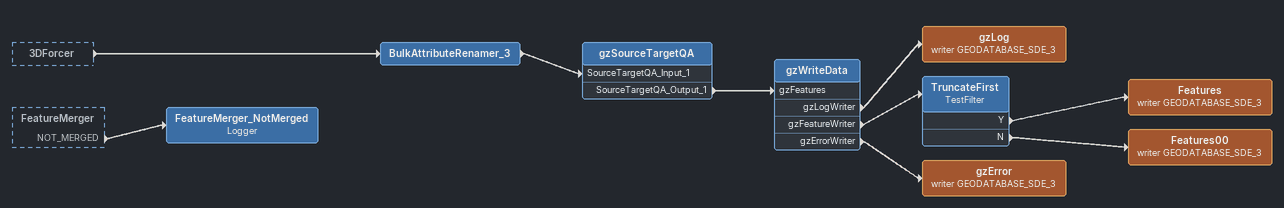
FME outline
3DForcer [outside]
    -> BulkAttributeRenamer_3
FeatureMerger [outside]
    NOT_MERGED -> FeatureMerger_NotMerged
BulkAttributeRenamer_3
    -> gzSourceTargetQA [SourceTargetQA_Input_1]
gzSourceTargetQA
    SourceTargetQA_Output_1 -> gzWriteData [gzFeatures]
gzWriteData
    gzLogWriter -> gzLog (writer GEODATABASE_SDE_3)
    gzFeatureWriter -> TruncateFirst
    gzErrorWriter -> gzError (writer GEODATABASE_SDE_3)
gzLog (writer GEODATABASE_SDE_3)
TruncateFirst: TestFilter
    Y -> Features (writer GEODATABASE_SDE_3)
    N -> Features00 (writer GEODATABASE_SDE_3)
Features (writer GEODATABASE_SDE_3)
Features00 (writer GEODATABASE_SDE_3)
gzError (writer GEODATABASE_SDE_3)
FeatureMerger_NotMerged: Logger
